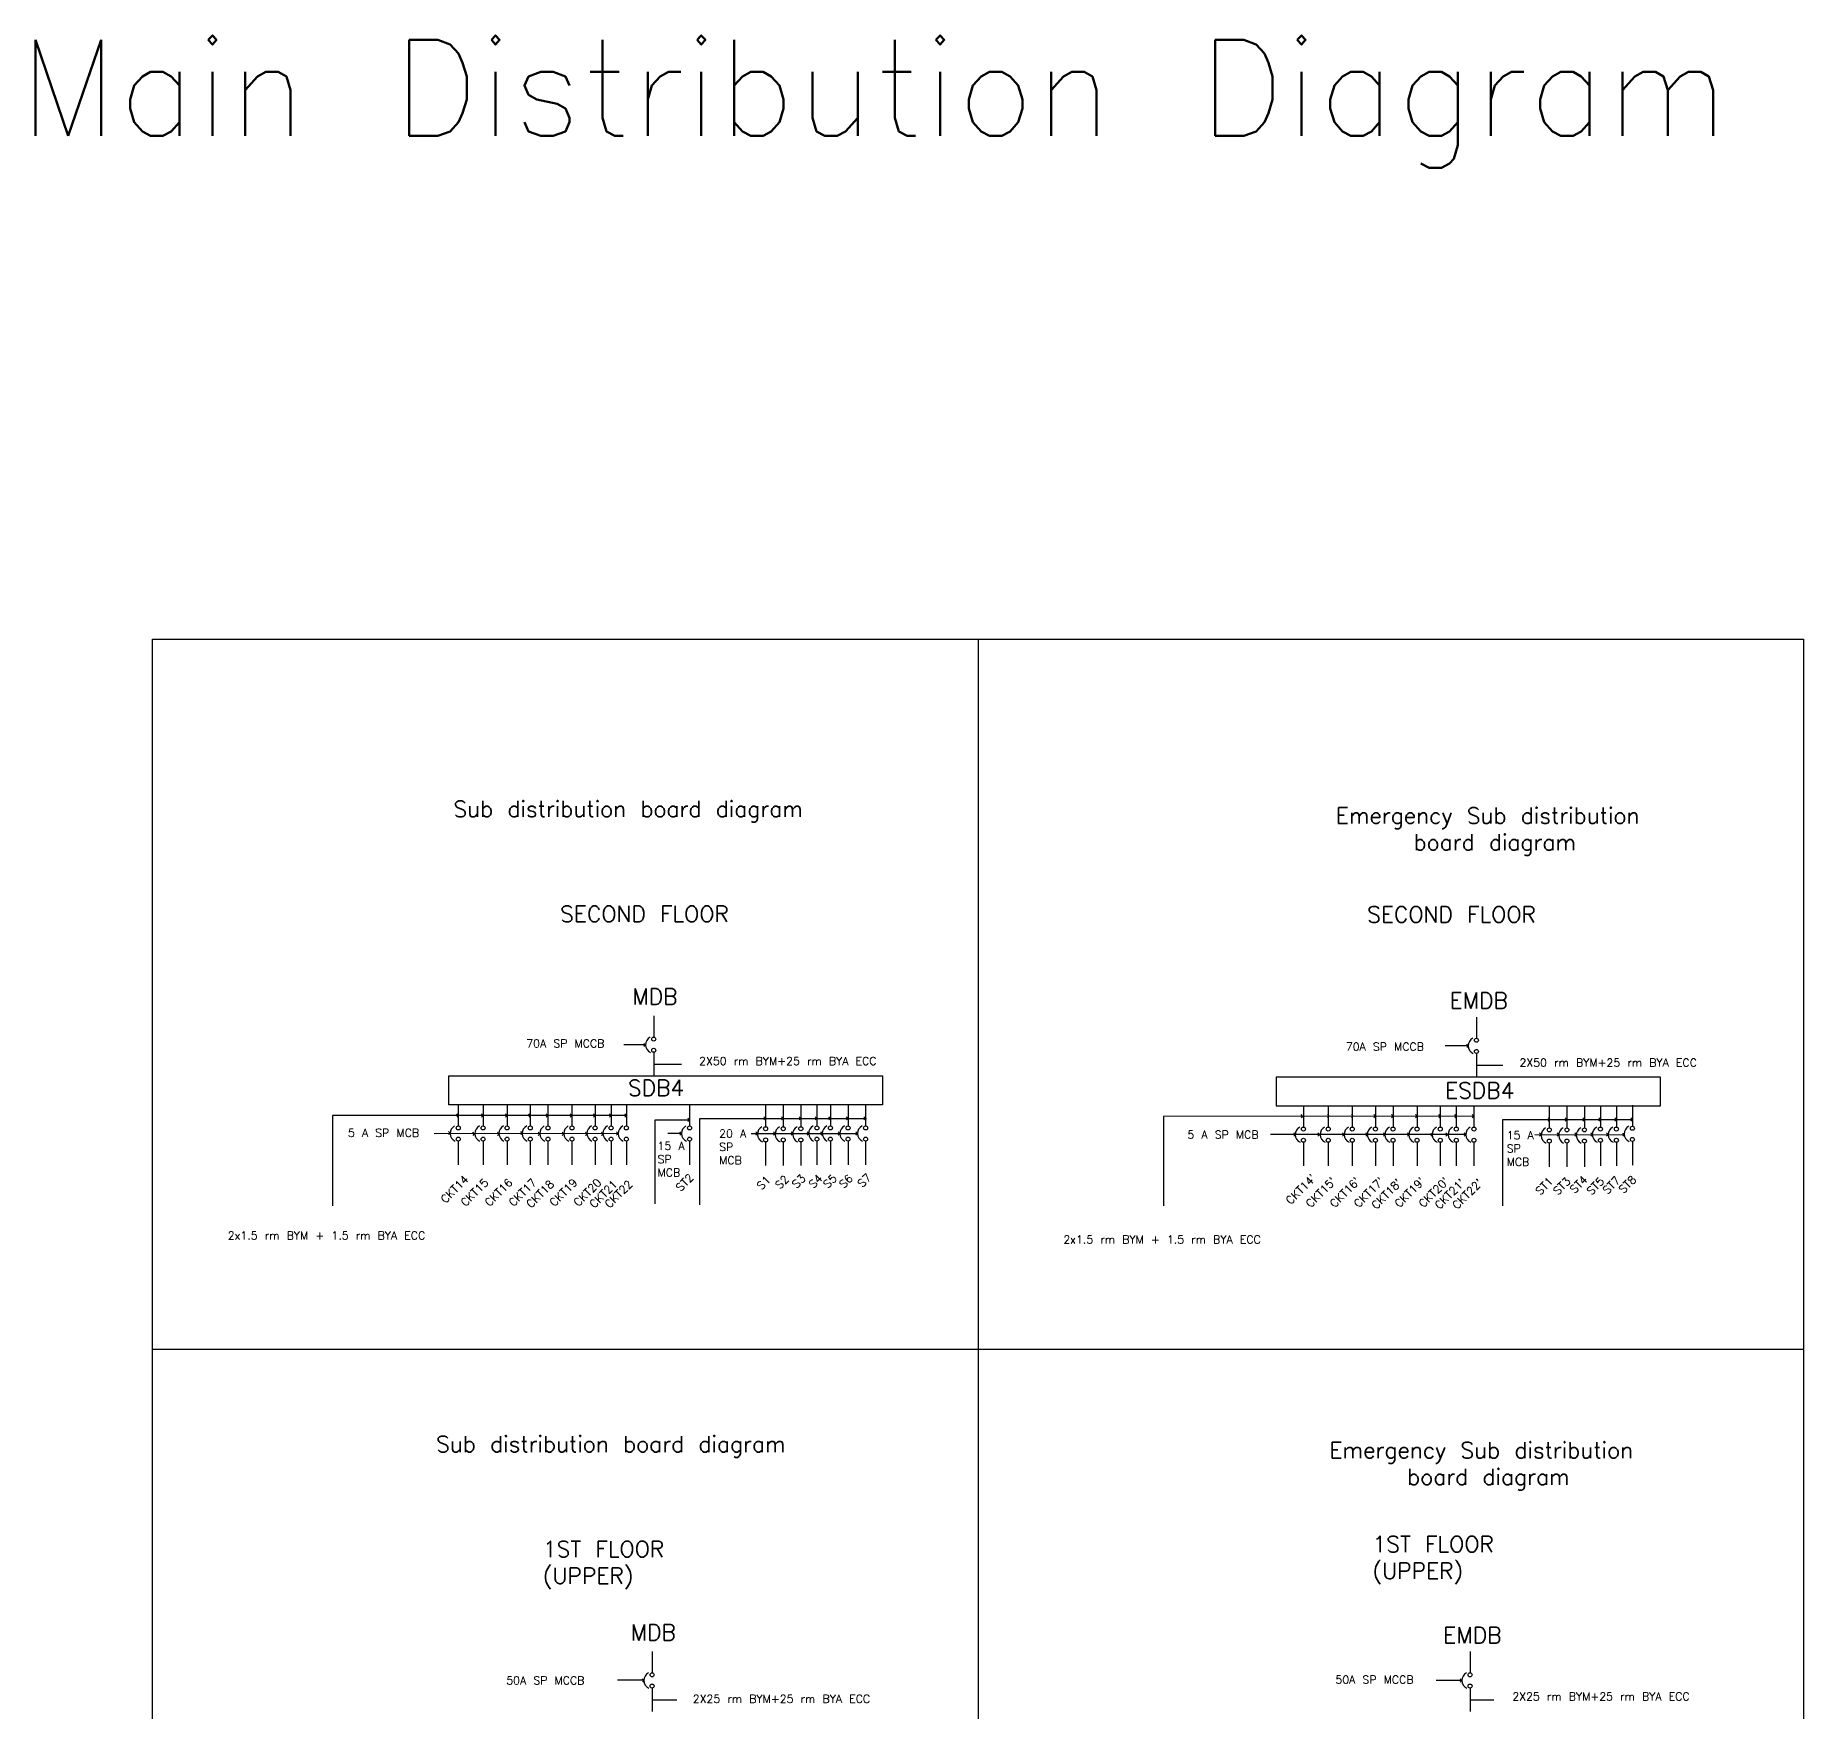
# Model space of a CAD drawing. Header units: inches. Extents: x -1037 to 4136, y -232 to 3826.
# Drawn here: x 2990 to 3543, y 2135 to 2659 of the extents above; entities that cross this region are included whole.
import ezdxf

# ---------------------------------------------------------------- set-up
doc = ezdxf.new("R2010")
doc.units = ezdxf.units.IN
doc.header["$LTSCALE"] = 20
doc.header["$MEASUREMENT"] = 0
doc.layers.add('SB_Digram', color=30, linetype='Continuous')
doc.styles.add('style1', font='txt.shx', dxfattribs={"height": 1.5})

# ---------------------------------------------------------------- blocks, each defined once
blk = doc.blocks.new('DB2')
at = {"layer": 'SB_Digram'}
blk.add_lwpolyline([(0, 0), (240, 0), (240, 18), (0, 18)], close=True, dxfattribs=at)
blk = doc.blocks.new('circuit_breaker')
at = {"layer": 'SB_Digram'}
for p, q in [((0, 0), (0, -26.5)), ((0, -45.5), (0, -75))]:
    blk.add_line(p, q, dxfattribs=at)
for centre in [(0, -29), (0, -43)]:
    blk.add_circle(centre, 2.5, dxfattribs=at)
blk.add_arc((0.4, -35.9), 10.6, 117.7584, 245.2564, dxfattribs=at)

msp = doc.modelspace()

# ---------------------------------------------------------------- linework, layer by layer
at = {"layer": 'SB_Digram'}
for p, q in [((3284.875, 2470), (3284.875, 1608.5)), ((3181, 2343.31078), (3174.24577, 2343.31078)), ((3180.99577, 2343.25), (3180.49577, 2343.75)), ((3180.99577, 2343.25), (3180.49577, 2342.75)), ((3438, 2342.96114), (3430.75, 2342.96114)), ((3438, 2343), (3437.5, 2343.5)), ((3438, 2343), (3437.5, 2342.5)), ((3183.53934, 2337.28714), (3192.24577, 2337.28714)), ((3440.53934, 2336.9375), (3448.75, 2336.9375)), ((3174.99577, 2321.25), (3083.24577, 2321.28714)), ((3083.24577, 2321.28714), (3083.24577, 2293)), ((3122.49577, 2321.25), (3121.99577, 2321.75)), ((3122.49577, 2321.25), (3121.99577, 2320.75)), ((3130.24577, 2321.25), (3129.74577, 2321.75)), ((3130.24577, 2321.25), (3129.74577, 2320.75)), ((3137.74577, 2321.25), (3137.24577, 2321.75)), ((3137.74577, 2321.25), (3137.24577, 2320.75)), ((3144.99577, 2321.25), (3144.49577, 2321.75)), ((3144.99577, 2321.25), (3144.49577, 2320.75)), ((3150.49577, 2321.25), (3149.99577, 2321.75)), ((3150.49577, 2321.25), (3149.99577, 2320.75)), ((3157.99577, 2321.25), (3157.49577, 2321.75)), ((3157.99577, 2321.25), (3157.49577, 2320.75)), ((3165.24577, 2321.25), (3164.74577, 2321.75)), ((3165.24577, 2321.25), (3164.74577, 2320.75)), ((3170.24577, 2321.25), (3169.74577, 2321.75)), ((3170.24577, 2321.25), (3169.74577, 2320.75)), ((3174.99577, 2321.25), (3174.49577, 2321.75)), ((3174.99577, 2321.25), (3174.49577, 2320.75)), ((3194.71066, 2319.84964), (3194.21066, 2320.34964)), ((3197.99577, 2293.34964), (3197.99577, 2320.34964)), ((3197.99577, 2320.34964), (3249.96716, 2320.34964)), ((3218.46716, 2320.34964), (3217.96716, 2320.84964)), ((3218.46716, 2320.34964), (3217.96716, 2319.84964)), ((3223.96716, 2320.34964), (3223.46716, 2320.84964)), ((3223.96716, 2320.34964), (3223.46716, 2319.84964)), ((3229.46716, 2320.34964), (3228.96716, 2320.84964)), ((3229.46716, 2320.34964), (3228.96716, 2319.84964)), ((3234.46716, 2320.34964), (3233.96716, 2320.84964)), ((3234.46716, 2320.34964), (3233.96716, 2319.84964)), ((3238.71716, 2320.34964), (3238.21716, 2320.84964)), ((3238.71716, 2320.34964), (3238.21716, 2319.84964)), ((3244.21716, 2320.34964), (3243.71716, 2320.84964)), ((3244.21716, 2320.34964), (3243.71716, 2319.84964)), ((3249.71716, 2320.34964), (3249.21716, 2320.84964)), ((3249.71716, 2320.34964), (3249.21716, 2319.84964)), ((3439.75, 2321), (3342.75, 2320.9375)), ((3342.75, 2320.9375), (3342.75, 2293)), ((3386.25, 2321), (3385.75, 2321.5)), ((3386.25, 2321), (3385.75, 2320.5)), ((3394.5, 2321), (3394, 2321.5)), ((3394.5, 2321), (3394, 2320.5)), ((3402, 2321), (3401.5, 2321.5)), ((3402, 2321), (3401.5, 2320.5)), ((3409, 2321), (3408.5, 2321.5)), ((3409, 2321), (3408.5, 2320.5)), ((3414.5, 2321), (3414, 2321.5)), ((3414.5, 2321), (3414, 2320.5)), ((3422, 2321), (3421.5, 2321.5)), ((3422, 2321), (3421.5, 2320.5)), ((3429.25, 2321), (3428.75, 2321.5)), ((3429.25, 2321), (3428.75, 2320.5)), ((3434.25, 2321), (3433.75, 2321.5)), ((3434.25, 2321), (3433.75, 2320.5)), ((3439.75, 2321), (3439.25, 2321.5)), ((3439.75, 2321), (3439.25, 2320.5)), ((3448.75, 2293), (3448.75, 2320)), ((3448.75, 2320), (3489.25, 2320)), ((3463.5, 2320), (3463, 2320.5)), ((3463.5, 2320), (3463, 2319.5)), ((3468.75, 2320), (3468.25, 2320.5)), ((3468.75, 2320), (3468.25, 2319.5)), ((3474.25, 2320), (3473.75, 2320.5)), ((3474.25, 2320), (3473.75, 2319.5)), ((3479.25, 2320), (3478.75, 2320.5)), ((3479.25, 2320), (3478.75, 2319.5)), ((3484.25, 2320), (3483.75, 2320.5)), ((3484.25, 2320), (3483.75, 2319.5)), ((3489.25, 2320), (3488.75, 2320.5)), ((3489.25, 2320), (3488.75, 2319.5)), ((3172.45552, 2315.63046), (3115, 2315.56078)), ((3119.99577, 2315.75), (3119.49577, 2316.25)), ((3119.99577, 2315.75), (3119.49577, 2315.25)), ((3127.49577, 2315.5), (3126.99577, 2316)), ((3127.49577, 2315.5), (3126.99577, 2315)), ((3135.24577, 2315.5), (3134.74577, 2316)), ((3135.24577, 2315.5), (3134.74577, 2315)), ((3142.49577, 2315.75), (3141.99577, 2316.25)), ((3142.49577, 2315.75), (3141.99577, 2315.25)), ((3147.99577, 2315.5), (3147.49577, 2316)), ((3147.99577, 2315.5), (3147.49577, 2315)), ((3155.49577, 2315.5), (3154.99577, 2316)), ((3155.49577, 2315.5), (3154.99577, 2315)), ((3162.74577, 2315.5), (3162.24577, 2316)), ((3162.74577, 2315.5), (3162.24577, 2315)), ((3167.74577, 2315.5), (3167.24577, 2316)), ((3167.74577, 2315.5), (3167.24577, 2315)), ((3172.45552, 2315.63046), (3171.95552, 2316.13046)), ((3172.45552, 2315.63046), (3171.95552, 2315.13046)), ((3183.99577, 2293.625), (3183.99789, 2319.84964)), ((3183.99789, 2319.84964), (3194.75, 2319.84964)), ((3192.21066, 2315.59964), (3188, 2315.59964)), ((3192.21066, 2315.59964), (3191.71066, 2316.09964)), ((3192.21066, 2315.59964), (3191.71066, 2315.09964)), ((3194.71066, 2319.84964), (3194.21066, 2319.34964)), ((3213.96716, 2315.59964), (3247.20974, 2315.63047)), ((3215.96716, 2315.59964), (3215.46716, 2316.09964)), ((3215.96716, 2315.59964), (3215.46716, 2315.09964)), ((3221.46716, 2315.59964), (3220.96716, 2316.09964)), ((3221.46716, 2315.59964), (3220.96716, 2315.09964)), ((3226.96716, 2315.59964), (3226.46716, 2316.09964)), ((3226.96716, 2315.59964), (3226.46716, 2315.09964)), ((3231.96716, 2315.59964), (3231.46716, 2316.09964)), ((3231.96716, 2315.59964), (3231.46716, 2315.09964)), ((3236.21716, 2315.59964), (3235.71716, 2316.09964)), ((3236.21716, 2315.59964), (3235.71716, 2315.09964)), ((3241.71716, 2315.59964), (3241.21716, 2316.09964)), ((3241.71716, 2315.59964), (3241.21716, 2315.09964)), ((3247.21716, 2315.59964), (3246.71716, 2316.09964)), ((3247.21716, 2315.59964), (3246.71716, 2315.09964)), ((3437.20974, 2315.28082), (3376.25, 2315.28082)), ((3384, 2315.25), (3383.5, 2315.75)), ((3384, 2315.25), (3383.5, 2314.75)), ((3391.5, 2315.25), (3391, 2315.75)), ((3391.5, 2315.25), (3391, 2314.75)), ((3399.25, 2315.25), (3398.75, 2315.75)), ((3399.25, 2315.25), (3398.75, 2314.75)), ((3406.5, 2315.25), (3406, 2315.75)), ((3406.5, 2315.25), (3406, 2314.75)), ((3412, 2315.25), (3411.5, 2315.75)), ((3412, 2315.25), (3411.5, 2314.75)), ((3419.5, 2315.25), (3419, 2315.75)), ((3419.5, 2315.25), (3419, 2314.75)), ((3426.75, 2315.25), (3426.25, 2315.75)), ((3426.75, 2315.25), (3426.25, 2314.75)), ((3431.5, 2315.25), (3431, 2315.75)), ((3431.5, 2315.25), (3431, 2314.75)), ((3437.20974, 2315.28082), (3436.70974, 2315.78082)), ((3437.20974, 2315.28082), (3436.70974, 2314.78082)), ((3458.75, 2315.25), (3486.72496, 2315.2473)), ((3460.75, 2315.25), (3460.25, 2315.75)), ((3460.75, 2315.25), (3460.25, 2314.75)), ((3466.25, 2315.25), (3465.75, 2315.75)), ((3466.25, 2315.25), (3465.75, 2314.75)), ((3471.75, 2315.25), (3471.25, 2315.75)), ((3471.75, 2315.25), (3471.25, 2314.75)), ((3476.75, 2315.25), (3476.25, 2315.75)), ((3476.75, 2315.25), (3476.25, 2314.75)), ((3481.70992, 2315.25), (3481.20992, 2315.75)), ((3481.70992, 2315.25), (3481.20992, 2314.75)), ((3486.72496, 2315.2473), (3486.22496, 2315.7473)), ((3486.72496, 2315.2473), (3486.22496, 2314.7473)), ((3027, 2248.25), (3542.75, 2248.25)), ((3180.49908, 2144.78082), (3172.25, 2144.78082)), ((3180.5, 2144.75), (3180, 2145.25)), ((3180.5, 2144.75), (3180, 2144.25)), ((3436, 2144.71114), (3428, 2144.71114)), ((3436, 2144.75), (3435.5, 2145.25)), ((3436, 2144.75), (3435.5, 2144.25)), ((3183.03934, 2138.6875), (3190.75, 2138.6875)), ((3438.53934, 2138.6875), (3446, 2138.6875))]:
    msp.add_line(p, q, dxfattribs=at)
for points in [[(3027, 2470), (3542.75, 2470), (3542.75, 1608.5), (3027, 1608.5)], [(3119.5, 2333.59964), (3255, 2333.59964), (3255, 2324.59964), (3119.5, 2324.59964)]]:
    msp.add_lwpolyline(points, close=True, dxfattribs=at)

# ---------------------------------------------------------------- block references
for name, p, xscale, yscale, zscale in [('circuit_breaker', (3183.53934, 2352.34964), 0.25, 0.25, 0.25), ('circuit_breaker', (3440.53934, 2352), 0.25, 0.25, 0.25), ('DB2', (3378, 2324.25), 0.5, 0.5, 0.5), ('circuit_breaker', (3122.5, 2324.59964), 0.25, 0.25, 0.25), ('circuit_breaker', (3130.25, 2324.59964), 0.25, 0.25, 0.25), ('circuit_breaker', (3137.75, 2324.59964), 0.25, 0.25, 0.25), ('circuit_breaker', (3145, 2324.59964), 0.25, 0.25, 0.25), ('circuit_breaker', (3150.5, 2324.59964), 0.25, 0.25, 0.25), ('circuit_breaker', (3158, 2324.59964), 0.25, 0.25, 0.25), ('circuit_breaker', (3165.25, 2324.59964), 0.25, 0.25, 0.25), ('circuit_breaker', (3170.25, 2324.59964), 0.25, 0.25, 0.25), ('circuit_breaker', (3174.99577, 2324.59964), 0.25, 0.25, 0.25), ('circuit_breaker', (3194.75, 2324.59964), 0.25, 0.25, 0.25), ('circuit_breaker', (3218.5065, 2324.34964), 0.25, 0.25, 0.25), ('circuit_breaker', (3224.0065, 2324.34964), 0.25, 0.25, 0.25), ('circuit_breaker', (3229.5065, 2324.34964), 0.25, 0.25, 0.25), ('circuit_breaker', (3234.5065, 2324.59964), 0.25, 0.25, 0.25), ('circuit_breaker', (3238.75, 2324.59964), 0.25, 0.25, 0.25), ('circuit_breaker', (3244.25, 2324.59964), 0.25, 0.25, 0.25), ('circuit_breaker', (3249.75, 2324.59964), 0.25, 0.25, 0.25), ('circuit_breaker', (3386.5, 2324.25), 0.25, 0.25, 0.25), ('circuit_breaker', (3394.25, 2324.25), 0.25, 0.25, 0.25), ('circuit_breaker', (3401.75, 2324.25), 0.25, 0.25, 0.25), ('circuit_breaker', (3409, 2324.25), 0.25, 0.25, 0.25), ('circuit_breaker', (3414.5, 2324.25), 0.25, 0.25, 0.25), ('circuit_breaker', (3422, 2324.25), 0.25, 0.25, 0.25), ('circuit_breaker', (3429.25, 2324.25), 0.25, 0.25, 0.25), ('circuit_breaker', (3434.25, 2324.25), 0.25, 0.25, 0.25), ('circuit_breaker', (3439.75, 2324.25), 0.25, 0.25, 0.25), ('circuit_breaker', (3463.28934, 2324), 0.25, 0.25, 0.25), ('circuit_breaker', (3468.78934, 2324), 0.25, 0.25, 0.25), ('circuit_breaker', (3474.28934, 2324), 0.25, 0.25, 0.25), ('circuit_breaker', (3479.28934, 2324.25), 0.25, 0.25, 0.25), ('circuit_breaker', (3484.25, 2324.25), 0.25, 0.25, 0.25), ('circuit_breaker', (3489.25, 2324.5), 0.25, 0.25, 0.25), ('circuit_breaker', (3183.03934, 2153.75), 0.25, 0.25, 0.25), ('circuit_breaker', (3438.53934, 2153.75), 0.25, 0.25, 0.25)]:
    msp.add_blockref(name, p, dxfattribs=dict(at, xscale=xscale, yscale=yscale, zscale=zscale))

# ---------------------------------------------------------------- texts
at = {"layer": 'SB_Digram', "style": 'style1'}
for s, height, p in [('Main Distribution Diagram', 30, (2985.25, 2627.25)), ('70A SP MCCB', 2.5, (3143.74576, 2342.49999)), ('70A SP MCCB', 2.5, (3399.74999, 2341.49999)), ('2X50 rm BYM+25 rm BYA ECC', 2.5, (3197.74577, 2337)), ('2X50 rm BYM+25 rm BYA ECC', 2.5, (3454, 2336.5)), ('50A SP MCCB', 2.5, (3137.49999, 2143.49999)), ('50A SP MCCB', 2.5, (3396.49999, 2143.74999)), ('2X25 rm BYM+25 rm BYA ECC', 2.5, (3195.75, 2137.75)), ('2X25 rm BYM+25 rm BYA ECC', 2.5, (3451.75, 2138.5))]:
    msp.add_text(s, height=height, dxfattribs=at).set_placement(p)
for s, p in [('CKT14', (3118.5, 2293.59964)), ('CKT15', (3124.75, 2292.59964)), ('CKT16', (3132.25, 2292.59964)), ('CKT17', (3139.75, 2292.59964)), ('CKT18', (3145.25, 2292.09964)), ('CKT19', (3152.5, 2292.59964)), ('CKT20', (3160, 2292.59964)), ('CKT21', (3165, 2292.09964)), ('CKT22', (3169.74577, 2292.09964)), ('ST2', (3191.97314, 2297.30502)), ('S1', (3217.22314, 2297.80501)), ('S2', (3222.97314, 2298.05501)), ('S3', (3228.22314, 2298.30501)), ('S4', (3233.47314, 2298.30501)), ('S5', (3237.97314, 2298.30501)), ('S6', (3242.97314, 2298.30501)), ('S7', (3248.72314, 2298.55501)), ("CKT14'", (3382.5, 2293.25)), ("CKT15'", (3388.75, 2292.25)), ("CKT16'", (3396.25, 2292.25)), ("CKT17'", (3403.75, 2292.25)), ("CKT18'", (3409.25, 2291.75)), ("CKT19'", (3416.5, 2292.25)), ("CKT20'", (3424, 2292.25)), ("CKT21'", (3429, 2291.75)), ("CKT22'", (3434.5, 2291.75)), ('ST1', (3460.47315, 2296.20537)), ('ST3', (3465.97315, 2296.20537)), ('ST4', (3471.22315, 2296.70537)), ('ST5', (3476.47315, 2296.20537)), ('ST7', (3481.47315, 2296.45537)), ('ST8', (3486.47315, 2296.70537))]:
    msp.add_text(s, height=2.5, rotation=45, dxfattribs=at).set_placement(p)
for s, insert, char_height, width, attachment_point in [('Sub distribution board diagram', (3120.99577, 2419.5), 5, 163.25, 1), ('Emergency Sub distribution\\P board diagram', (3444.06796, 2417.41667), 5, 163.25, 2), ('SECOND FLOOR', (3154.33456, 2386.7021), 5, 67, 1), ('SECOND FLOOR', (3406.42944, 2386.54915), 5, 67, 1), ('MDB', (3176.85348, 2360.87309), 5, 19, 1), ('EMDB', (3432.1752, 2359.63379), 5, 15, 1), ('SDB4', (3175.5, 2332.34964), 5, 15, 1), ('ESDB4', (3430.77091, 2331.58186), 5, 15, 1), ('5 A SP MCB', (3088.03674, 2317.0649), 2.5, 28.304262, 1), ('20 A\\PSP MCB', (3203.99578, 2316.83333), 2.5, 10.4677446, 1), ('5 A SP MCB', (3350.25, 2316.5), 2.5, 28.304262, 1), ('15 A\\PSP MCB', (3450, 2316.33333), 2.5, 10.4677446, 1), ('15 A\\PSP MCB', (3184.74577, 2313), 2.5, 10.4677446, 1), ('2x1.5 rm BYM + 1.5 rm BYA ECC', (3050.49578, 2285), 2.5, 119.5, 1), ('2x1.5 rm BYM + 1.5 rm BYA ECC', (3311.5, 2283.75), 2.5, 119.5, 1), ('Sub distribution board diagram', (3115.59065, 2221.09705), 5, 163.25, 1), ('Emergency Sub distribution\\P board diagram', (3442.06796, 2219.16667), 5, 163.25, 2), ('1ST FLOOR \\P(UPPER)', (3148.92944, 2188.29915), 5, 67, 1), ('1ST FLOOR \\P(UPPER)', (3408.09065, 2189.83333), 5, 67, 1), ('MDB', (3176.35348, 2162.27345), 5, 19, 1), ('EMDB', (3430.1752, 2161.38379), 5, 15, 1)]:
    msp.add_mtext(s, dxfattribs=dict(at, insert=insert, char_height=char_height, width=width, attachment_point=attachment_point))

doc.saveas('drawing.dxf')
